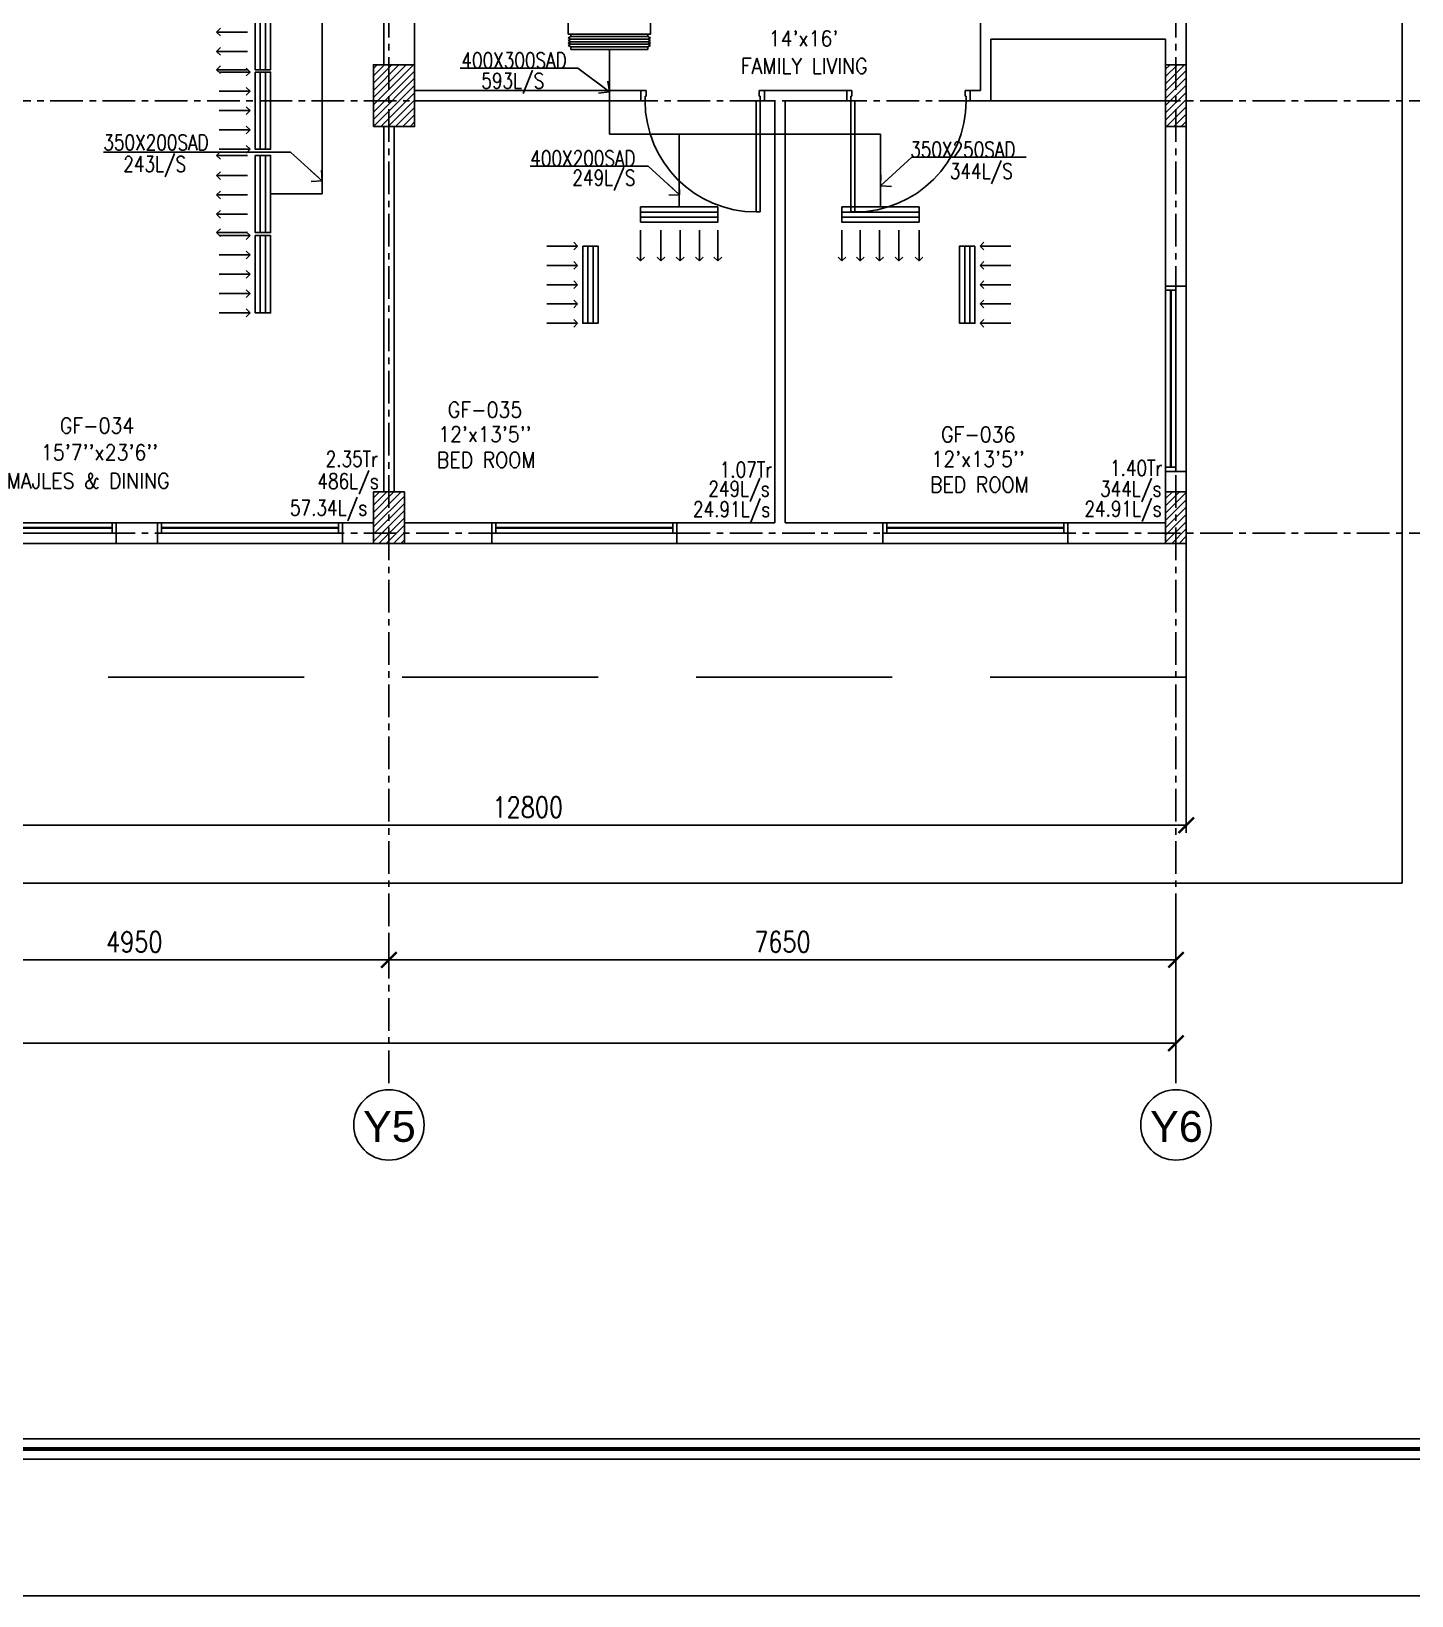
# Model space of a CAD drawing. Header units: millimetres. Extents: x -1288794 to 2153086, y -2701644 to -1335282.
# Drawn here: x 733320 to 746738, y -1519494 to -1504293 of the extents above; entities that cross this region are included whole.
import ezdxf
from ezdxf.enums import TextEntityAlignment as Align

# ---------------------------------------------------------------- set-up
doc = ezdxf.new("R2010")
doc.units = ezdxf.units.MM
doc.header["$LTSCALE"] = 100
doc.header["$PDMODE"] = 34
doc.linetypes.add('CENTER', pattern=[50.800000000000004, 31.75, -6.349999999999999, 6.349999999999999, -6.349999999999999])
doc.linetypes.add('DASHED2', pattern=[9.524999999999999, 6.349999999999999, -3.174999999999999])
for name, color, linetype in [('A-ANNO-DIMS', 1, 'Continuous'), ('A-ANNO-SYMB', 33, 'Continuous'), ('A-ANNO-TEXT', 8, 'Continuous'), ('A-AREA', 8, 'CENTER'), ('A-DOOR', 4, 'Continuous'), ('A-FLOR-OVHD', 4, 'DASHED2'), ('A-FLOR-SPCL', 8, 'Continuous'), ('A-GLAZ', 5, 'Continuous'), ('A-GRID', 253, 'CENTER'), ('A-WALL-FULL', 8, 'Continuous'), ('AC-SAD', 3, 'Continuous'), ('AC-SAD TEXT', 3, 'Continuous'), ('AC-UNIT', 5, 'Continuous'), ('LOGO LINE', 7, 'Continuous'), ('LOGO1LINE', 7, 'Continuous'), ('RETURN GRILL RIGHT', 1, 'Continuous'), ('S-COL- HACT.', 9, 'Continuous'), ('S-COL.', 8, 'Continuous'), ('SUPPLY GRILL RIGHT', 3, 'Continuous'), ('WALL', 42, 'Continuous')]:
    doc.layers.add(name, color=color, linetype=linetype)
doc.styles.add('ROMANS', font='romans.shx', dxfattribs={"width": 0.8})
doc.styles.add('SANSSERIF', font='sas_____.pfb')
doc.styles.add('SIMPLEX', font='simplex.shx', dxfattribs={"width": 0.8})
doc.dimstyles.new('100 of DIM2', dxfattribs={"dimscale": 0, "dimtxt": 200, "dimasz": 150, "dimexe": 75, "dimexo": 200, "dimgap": 75, "dimtad": 1, "dimdec": 0, "dimrnd": 5, "dimzin": 0, "dimdsep": 46, "dimtxsty": 'ROMANS', "dimblk": 'ARCHTICK', "dimcen": 100, "dimclrd": 94, "dimclre": 94, "dimclrt": 2, "dimadec": 0, "dimazin": 0, "dimtfac": 1, "dimtdec": 0, "dimtofl": 0, "dimtmove": 2, "dimatfit": 3, "dimldrblk": 'OPEN90', "dimfxl": 75, "dimtolj": 1, "dimtzin": 0, "dimarcsym": 0})
pattern_1 = [(45, (1840901.616707192, -1109556.6492245), (-35.35533905932737, 35.35533905932738), [])]

# ---------------------------------------------------------------- blocks, each defined once
blk = doc.blocks.new('D-120-R1')
for p, q in [((-80.00000000005821, 1180.000000000058), (-40.00000000005821, 1180.000000000058)), ((-80.00000000005821, 1180.000000000029), (-80, 100.0000000000291)), ((-40.00000000005821, 1180.000000000058), (-40, 55.0000000000291)), ((-1200, 100), (-1160, 100)), ((-1200, 100), (-1200, -5.82077e-11)), ((-1160, 100), (-1160, 54.9999999999709)), ((-1160, 54.9999999999709), (-1150, 55)), ((-1150, 55), (-1150, -5.82077e-11)), ((-80, 100.0000000000291), (0, 100.0000000000582)), ((-50, 55.0000000000291), (-40, 55.0000000000291)), ((-50, 55.0000000000291), (-50, 0)), ((-50, 0), (0, 0)), ((0, 100.0000000000582), (0, 0)), ((-1200, -5.82077e-11), (-1150, -5.82077e-11))]:
    blk.add_line(p, q)
at = {"linetype": 'Continuous'}
blk.add_arc((-80, 100.0000000000291), 1080, 90.00000000000308, 180.0000000000015, dxfattribs=at)
blk = doc.blocks.new('W-180')
for p, q in [((1800, 100.000000000007), (0, 100)), ((1800, 6.9917e-12), (0, 0)), ((40, 0), (40, 100)), ((1759.999999999854, 100.0000000000064), (1760, 7.5318e-12))]:
    blk.add_line(p, q)
at = {"linetype": 'Continuous'}
for p, q in [((1759.999999999923, 53.0000000000036), (40, 52.99999999998624)), ((1759.999999999932, 47.00000000000357), (40, 46.99999999998624))]:
    blk.add_line(p, q, dxfattribs=at)
blk = doc.blocks.new('_ArchTick')
at = {"color": 0, "linetype": 'ByBlock', "const_width": 0.15}
blk.add_lwpolyline([(-0.5, -0.5), (0.5, 0.5)], dxfattribs=at)
blk = doc.blocks.new('*D159')
at = {"layer": 'A-ANNO-DIMS', "color": 94, "lineweight": -2, "ltscale": 3, "transparency": 16777216}
for p, q in [((731846.4336075725, -1513115.295915867), (731846.4336075725, -1513240.295915867)), ((736796.4336075732, -1513115.295915867), (736796.4336075732, -1513240.295915867)), ((731846.4336075725, -1513315.295915867), (736796.4336075732, -1513315.295915867))]:
    blk.add_line(p, q, dxfattribs=at)
at = {"layer": 'Defpoints', "color": 0, "ltscale": 3, "transparency": 16777216}
for p in [(731846.4336075725, -1513315.295915867), (736796.4336075732, -1513315.295915867), (736796.4336075732, -1513315.295915867)]:
    blk.add_point(p, dxfattribs=at)
at = {"layer": 'A-ANNO-DIMS', "color": 94, "lineweight": -2, "ltscale": 3, "transparency": 16777216, "xscale": 150, "yscale": 150, "zscale": 150, "rotation": 180}
blk.add_blockref('_ArchTick', (731846.4336075725, -1513315.295915867), dxfattribs=at)
at = {"layer": 'A-ANNO-DIMS', "color": 94, "lineweight": -2, "ltscale": 3, "transparency": 16777216, "xscale": 150, "yscale": 150, "zscale": 150}
blk.add_blockref('_ArchTick', (736796.4336075732, -1513315.295915867), dxfattribs=at)
at = {"layer": 'A-ANNO-DIMS', "color": 2, "ltscale": 3, "transparency": 16777216, "insert": (734321.4336075728, -1513140.295915867), "char_height": 200, "attachment_point": 5, "style": 'ROMANS'}
blk.add_mtext('\\A1;4950', dxfattribs=at)
blk = doc.blocks.new('_Open90')
at = {"color": 0, "linetype": 'ByBlock', "lineweight": -2}
for p, q in [((0, 0), (-1, 0)), ((-0.5, 0.5), (0, 0)), ((0, 0), (-0.5, -0.5))]:
    blk.add_line(p, q, dxfattribs=at)
blk = doc.blocks.new('*D160')
at = {"layer": 'A-ANNO-DIMS', "color": 94, "lineweight": -2, "ltscale": 3, "transparency": 16777216}
for p, q in [((736796.4336075732, -1513115.295915867), (736796.4336075732, -1513240.295915867)), ((744446.4336075729, -1513115.295915867), (744446.4336075729, -1513240.295915867)), ((736796.4336075732, -1513315.295915867), (744446.4336075729, -1513315.295915867))]:
    blk.add_line(p, q, dxfattribs=at)
at = {"layer": 'Defpoints', "color": 0, "ltscale": 3, "transparency": 16777216}
for p in [(736796.4336075732, -1513315.295915867), (744446.4336075729, -1513315.295915867), (744446.4336075729, -1513315.295915867)]:
    blk.add_point(p, dxfattribs=at)
at = {"layer": 'A-ANNO-DIMS', "color": 94, "lineweight": -2, "ltscale": 3, "transparency": 16777216, "xscale": 150, "yscale": 150, "zscale": 150, "rotation": 180}
blk.add_blockref('_ArchTick', (736796.4336075732, -1513315.295915867), dxfattribs=at)
at = {"layer": 'A-ANNO-DIMS', "color": 94, "lineweight": -2, "ltscale": 3, "transparency": 16777216, "xscale": 150, "yscale": 150, "zscale": 150}
blk.add_blockref('_ArchTick', (744446.4336075729, -1513315.295915867), dxfattribs=at)
at = {"layer": 'A-ANNO-DIMS', "color": 2, "ltscale": 3, "transparency": 16777216, "insert": (740621.433607573, -1513140.295915867), "char_height": 200, "attachment_point": 5, "style": 'ROMANS'}
blk.add_mtext('\\A1;7650', dxfattribs=at)
blk = doc.blocks.new('*D161')
at = {"layer": 'A-ANNO-DIMS', "color": 94, "lineweight": -2, "ltscale": 3, "transparency": 16777216}
for p, q in [((718946.4336075729, -1512974.816156951), (718946.4336075729, -1514200.47677744)), ((744446.4336075732, -1512974.816156951), (744446.4336075732, -1514200.47677744)), ((718946.4336075729, -1514125.47677744), (744446.4336075732, -1514125.47677744))]:
    blk.add_line(p, q, dxfattribs=at)
at = {"layer": 'Defpoints', "color": 0, "ltscale": 3, "transparency": 16777216}
for p in [(718946.4336075729, -1512774.816156951), (744446.4336075732, -1512774.816156951), (744446.4336075732, -1514125.47677744)]:
    blk.add_point(p, dxfattribs=at)
at = {"layer": 'A-ANNO-DIMS', "color": 94, "lineweight": -2, "ltscale": 3, "transparency": 16777216, "xscale": 150, "yscale": 150, "zscale": 150, "rotation": 180}
blk.add_blockref('_ArchTick', (718946.4336075729, -1514125.47677744), dxfattribs=at)
at = {"layer": 'A-ANNO-DIMS', "color": 94, "lineweight": -2, "ltscale": 3, "transparency": 16777216, "xscale": 150, "yscale": 150, "zscale": 150}
blk.add_blockref('_ArchTick', (744446.4336075732, -1514125.47677744), dxfattribs=at)
at = {"layer": 'A-ANNO-DIMS', "color": 2, "ltscale": 3, "transparency": 16777216, "insert": (731696.433607573, -1513950.47677744), "char_height": 200, "attachment_point": 5, "style": 'ROMANS'}
blk.add_mtext('\\A1;25500', dxfattribs=at)
blk = doc.blocks.new('*D162')
at = {"layer": 'A-ANNO-DIMS', "color": 94, "linetype": 'Continuous', "lineweight": -2, "ltscale": 3, "transparency": 16777216}
for p, q in [((731746.4336075734, -1509468.634524931), (731746.4336075734, -1512082.622828418)), ((744546.4336075732, -1509468.634524932), (744546.4336075732, -1512082.622828418)), ((744546.4336075732, -1512007.622828418), (731746.4336075734, -1512007.622828418))]:
    blk.add_line(p, q, dxfattribs=at)
at = {"layer": 'Defpoints', "color": 0, "linetype": 'Continuous', "ltscale": 3, "transparency": 16777216}
for p in [(731746.4336075734, -1509268.634524931), (744546.4336075732, -1509268.634524932), (731746.4336075734, -1512007.622828418)]:
    blk.add_point(p, dxfattribs=at)
at = {"layer": 'A-ANNO-DIMS', "color": 94, "linetype": 'Continuous', "lineweight": -2, "ltscale": 3, "transparency": 16777216, "xscale": 150, "yscale": 150, "zscale": 150, "rotation": 180}
blk.add_blockref('_ArchTick', (731746.4336075734, -1512007.622828418), dxfattribs=at)
at = {"layer": 'A-ANNO-DIMS', "color": 94, "linetype": 'Continuous', "lineweight": -2, "ltscale": 3, "transparency": 16777216, "xscale": 150, "yscale": 150, "zscale": 150}
blk.add_blockref('_ArchTick', (744546.4336075732, -1512007.622828418), dxfattribs=at)
at = {"layer": 'A-ANNO-DIMS', "color": 2, "linetype": 'Continuous', "ltscale": 3, "transparency": 16777216, "insert": (738146.4336075733, -1511832.622828418), "char_height": 200, "attachment_point": 5, "style": 'ROMANS'}
blk.add_mtext('\\A1;12800', dxfattribs=at)
blk = doc.blocks.new('A$C44FB0367')
at = {"layer": 'WALL', "ltscale": 30}
h = blk.add_hatch(dxfattribs=at)
h.set_pattern_fill('NET3', color=2, scale=100, style=0)
h.set_pattern_definition([(0, (19935.24582652366, -11666.62654212536), (0, 12.5), []), (59.99999999999999, (19935.24582652366, -11666.62654212536), (-10.82531754730548, 6.250000000000001), []), (120, (19935.24582652366, -11666.62654212536), (-10.82531754730548, -6.249999999999997), [])])
h.paths.add_polyline_path([(775, 250), (775, 275), (25, 275), (25, 250)])
at = {"layer": 'WALL', "color": 5, "ltscale": 30}
for p, q in [((25, 250), (25, 275)), ((25, 275), (775, 275)), ((775, 250), (775, 275))]:
    blk.add_line(p, q, dxfattribs=at)
at = {"layer": 'WALL', "color": 8, "ltscale": 30}
for p, q in [((25, -275), (0, -287.5)), ((0, -287.5), (25, -300)), ((25, -300), (0, -312.5)), ((25, -250), (25, -275)), ((25, -250), (25, -275)), ((25, -275), (775, -275)), ((25, -300), (775, -300)), ((775, -250), (775, -275)), ((775, -275), (800, -287.5)), ((800, -287.5), (775, -300)), ((775, -300), (800, -312.5)), ((0, -312.5), (25, -325)), ((25, -325), (0, -337.5)), ((0, -337.5), (25, -350)), ((25, -350), (0, -362.5)), ((0, -362.5), (25, -375)), ((25, -325), (775, -325)), ((25, -350), (775, -350)), ((25, -375), (775, -375)), ((25, -375), (25, -400)), ((25, -400), (775, -400)), ((800, -312.5), (775, -325)), ((775, -325), (800, -337.5)), ((800, -337.5), (775, -350)), ((775, -350), (800, -362.5)), ((800, -362.5), (775, -375)), ((775, -375), (775, -400))]:
    blk.add_line(p, q, dxfattribs=at)
at = {"layer": 'WALL', "color": 5, "ltscale": 30}
blk.add_lwpolyline([(0, 250), (800, 250), (800, -250), (0, -250)], close=True, dxfattribs=at)
blk = doc.blocks.new('SUPPLY GRILL RIGHT')
at = {"layer": 'SUPPLY GRILL RIGHT'}
for p, q in [((375, 25), (-375, 25)), ((375, -25), (375, 25)), ((375, -25), (-375, -25)), ((375, -75), (375, -25))]:
    blk.add_line(p, q, dxfattribs=at)
blk.add_lwpolyline([(-375, -75), (375, -75), (375, 75), (-375, 75)], close=True, dxfattribs=at)
for points in [[(-375, -450), (-375, -150)], [(-178.5, -450), (-178.5, -150)], [(9, -450), (9, -150)], [(196.5, -450), (196.5, -150)], [(375, -450), (375, -150)]]:
    blk.add_leader(points, dimstyle='100 of DIM2', override={"dimscale": 1, "dimasz": 75, "dimtad": 0, "dimclrd": 0, "dimfxl": 0.2}, dxfattribs=at)
blk = doc.blocks.new('RETURN GRILL RIGHT')
at = {"layer": 'RETURN GRILL RIGHT'}
for p, q in [((375, 25), (-375, 25)), ((375, -25), (-375, -25))]:
    blk.add_line(p, q, dxfattribs=at)
blk.add_lwpolyline([(-375, -75), (375, -75), (375, 75), (-375, 75)], close=True, dxfattribs=at)
for points in [[(-375, -125), (-375, -425)], [(-187.5, -125), (-187.5, -425)], [(0, -125), (0, -425)], [(187.5, -125), (187.5, -425)], [(375, -125), (375, -425)]]:
    blk.add_leader(points, dimstyle='100 of DIM2', override={"dimscale": 1, "dimasz": 75, "dimtad": 0, "dimclrd": 0, "dimfxl": 0.2}, dxfattribs=at)

msp = doc.modelspace()

# ---------------------------------------------------------------- hatches: boundary and pattern name
at = {"layer": 'S-COL- HACT.', "linetype": 'Continuous', "ltscale": 3}
h = msp.add_hatch(dxfattribs=at)
h.set_pattern_fill('ANSI31', color=256, scale=400, style=0)
h.set_pattern_definition(pattern_1)
h.paths.add_polyline_path([(736646.4336075732, -1505218.634524913), (736646.4336075729, -1504618.634524914), (737046.4336075729, -1504618.634524914), (737046.4336075732, -1505218.634524913)])
h = msp.add_hatch(dxfattribs=at)
h.set_pattern_fill('ANSI31', color=256, scale=400, style=0)
h.set_pattern_definition(pattern_1)
h.paths.add_polyline_path([(744346.4336075729, -1505218.634524912), (744346.4336075729, -1504618.634524912), (744546.4336075729, -1504618.634524911), (744546.4336075729, -1505218.634524911)])
h = msp.add_hatch(dxfattribs=at)
h.set_pattern_fill('ANSI31', color=256, scale=400, style=0)
h.set_pattern_definition(pattern_1)
h.paths.add_polyline_path([(736646.4336075732, -1509268.6345249), (736646.4336075732, -1508768.634524899), (736946.4336075732, -1508768.634524899), (736946.4336075732, -1509268.634524899)])
h = msp.add_hatch(dxfattribs=at)
h.set_pattern_fill('ANSI31', color=256, scale=400, style=0)
h.set_pattern_definition(pattern_1)
h.paths.add_polyline_path([(744546.4336075734, -1508768.6345249), (744546.4336075732, -1509268.6345249), (744346.4336075732, -1509268.6345249), (744346.4336075734, -1508768.6345249)])

# ---------------------------------------------------------------- linework, layer by layer
at = {"layer": 'A-ANNO-SYMB', "ltscale": 3}
for centre in [(736796.4336075734, -1514919.146685246), (744446.4336075732, -1514919.146685246)]:
    msp.add_circle(centre, 342.1667493277782, dxfattribs=at)
at = {"layer": 'A-AREA', "ltscale": 15}
for q in [(746646.4336075739, -1469568.634524933), (711546.4336075739, -1512568.634524933)]:
    msp.add_line((746646.4336075739, -1512568.634524933), q, dxfattribs=at)
at = {"layer": 'A-FLOR-OVHD', "ltscale": 3}
msp.add_lwpolyline([(744546.4336075732, -1509268.634524932), (744546.4336075734, -1510568.634524932), (731746.4336075718, -1510568.634524933), (731746.4336075715, -1509268.634524932), (730446.4336075715, -1509268.634524932), (730446.433607572, -1510568.634524932), (726146.4336075715, -1510568.634524933), (726146.4336075715, -1510168.634524932), (724546.4336075715, -1510168.634524932), (724546.4336075715, -1510568.634524932), (717546.4336075743, -1510568.634524933), (717546.4336075739, -1500918.634524894), (716546.4336075727, -1500918.634524894), (716546.4336075727, -1496418.634524863)], dxfattribs=at)
msp.add_lwpolyline([(744546.4336075732, -1509268.634524932), (744546.4336075734, -1510568.634524932), (731746.4336075718, -1510568.634524933), (731746.4336075715, -1509268.634524932), (730446.4336075715, -1509268.634524932), (730446.433607572, -1510568.634524932), (726146.4336075715, -1510568.634524933), (726146.4336075715, -1510168.634524932), (724546.4336075715, -1510168.634524932), (724546.4336075715, -1510568.634524932), (717546.4336075743, -1510568.634524933), (717546.4336075739, -1500918.634524894), (716546.4336075727, -1500918.634524894), (716546.4336075727, -1496418.634524863)], dxfattribs=at)
at = {"layer": 'A-FLOR-SPCL', "ltscale": 3}
msp.add_line((742646.4336075727, -1504968.634524931), (744346.4336075729, -1504968.634524931), dxfattribs=at)
at = {"layer": 'A-GLAZ', "ltscale": 3}
for p, q in [((744546.4336075734, -1506768.634524933), (744546.4336075734, -1508568.634524933)), ((734146.4336075736, -1509268.634524931), (732346.4336075734, -1509268.634524931)), ((736346.4336075736, -1509268.634524941), (734546.4336075734, -1509268.634524942)), ((739596.4336075739, -1509268.634524931), (737796.4336075736, -1509268.634524933)), ((743396.4336075734, -1509268.63452493), (741596.4336075734, -1509268.634524931))]:
    msp.add_line(p, q, dxfattribs=at)
at = {"layer": 'A-GRID', "ltscale": 0.1}
for p, q in [((736796.4336075732, -1466442.619941896), (736796.4336075733, -1514576.979935915)), ((744446.4336075732, -1466442.619941896), (744446.4336075732, -1514576.979935916)), ((707089.2187571604, -1504968.634524933), (750628.8108512757, -1504968.634524933)), ((707089.2187571607, -1509168.634524933), (750628.8108512759, -1509168.634524933))]:
    msp.add_line(p, q, dxfattribs=at)
at = {"layer": 'A-WALL-FULL', "ltscale": 3}
for p, q in [((737046.4336075732, -1504868.634524932), (737046.4336075732, -1501568.634524932)), ((736746.4336075734, -1504618.634524914), (736746.4336075734, -1501868.634524933)), ((744546.4336075732, -1506768.634524933), (744546.4336075729, -1503205.963386495)), ((742546.4336075727, -1504868.634524931), (742546.4336075734, -1503518.634524931)), ((742646.4336075727, -1504968.634524931), (742646.4336075727, -1504368.634524931)), ((742646.4336075725, -1504368.634524931), (744346.4336075727, -1504368.634524931)), ((744346.4336075729, -1506768.634524933), (744346.4336075727, -1504368.634524931)), ((737046.4336075732, -1504868.634524932), (739246.4336075732, -1504868.634524931)), ((739246.4336075729, -1504968.634524931), (739246.4336075732, -1504868.634524931)), ((740446.4336075729, -1504868.634524931), (741246.4336075732, -1504868.634524931)), ((740446.4336075732, -1504968.634524931), (740446.4336075732, -1504868.634524931)), ((741246.4336075732, -1504968.634524931), (741246.4336075732, -1504868.634524931)), ((742446.4336075732, -1504868.634524931), (742546.4336075727, -1504868.634524931)), ((742446.4336075734, -1504968.634524931), (742446.4336075732, -1504868.634524931)), ((737046.4336075732, -1504968.634524932), (739246.4336075729, -1504968.634524931)), ((740446.4336075732, -1504968.634524931), (740546.4336075732, -1504968.634524931)), ((740546.4336075734, -1509068.634524933), (740546.4336075732, -1504968.634524931)), ((740646.4336075732, -1504968.634524931), (741246.4336075732, -1504968.634524931)), ((740646.4336075734, -1509068.634524933), (740646.4336075732, -1504968.634524931)), ((742446.4336075734, -1504968.634524931), (742646.4336075727, -1504968.634524931)), ((736746.4336075734, -1508768.634524932), (736746.4336075734, -1505218.634524913)), ((736846.4336075734, -1508768.634524932), (736846.4336075732, -1505218.634524913)), ((744346.4336075729, -1506768.634524933), (744546.4336075729, -1506768.634524933)), ((744346.4336075736, -1509068.63452493), (744346.4336075732, -1508568.634524933)), ((744346.4336075732, -1508568.634524933), (744546.4336075732, -1508568.634524933)), ((744546.4336075736, -1509268.634524931), (744546.4336075732, -1508568.634524933)), ((734146.4336075736, -1509068.634524932), (734546.4336075734, -1509068.634524931)), ((734146.4336075736, -1509068.634524932), (734146.4336075736, -1509268.634524932)), ((734546.4336075734, -1509068.634524931), (734546.4336075734, -1509268.634524931)), ((736346.4336075734, -1509068.634524931), (736646.4336075734, -1509068.634524931)), ((736346.4336075734, -1509068.634524931), (736346.4336075734, -1509268.634524931)), ((736946.4336075734, -1509068.634524931), (737796.4336075736, -1509068.634524931)), ((737796.4336075736, -1509068.634524931), (737796.4336075736, -1509268.634524931)), ((739596.4336075739, -1509068.634524929), (740546.4336075736, -1509068.634524931)), ((739596.4336075736, -1509068.63452493), (739596.4336075739, -1509268.634524929)), ((740646.4336075736, -1509068.634524931), (741596.4336075734, -1509068.634524931)), ((741596.4336075734, -1509068.634524931), (741596.4336075734, -1509268.634524931)), ((743396.4336075734, -1509068.634524931), (744346.4336075736, -1509068.63452493)), ((743396.4336075734, -1509068.634524931), (743396.4336075734, -1509268.634524931)), ((734146.4336075739, -1509268.634524932), (734546.4336075734, -1509268.634524931)), ((736346.4336075734, -1509268.634524931), (737796.4336075736, -1509268.634524931)), ((739596.4336075739, -1509268.634524929), (741596.4336075734, -1509268.634524931)), ((743396.4336075734, -1509268.634524931), (744546.4336075736, -1509268.634524931))]:
    msp.add_line(p, q, dxfattribs=at)
at = {"layer": 'A-WALL-FULL', "linetype": 'Continuous', "ltscale": 3}
for p, q in [((736646.4336075732, -1505218.634524913), (736646.433607573, -1504618.634524914)), ((736646.433607573, -1504618.634524914), (736746.4336075734, -1504618.634524945)), ((737046.4336075732, -1505218.634524913), (737046.4336075732, -1504968.634524932)), ((736746.4336075734, -1505218.634524913), (736646.4336075732, -1505218.634524913)), ((736846.4336075732, -1505218.634524945), (737046.4336075732, -1505218.634524913)), ((736646.4336075734, -1509068.634524931), (736646.4336075734, -1508768.634524932)), ((736646.4336075734, -1508768.634524932), (736746.4336075734, -1508768.634524932)), ((736846.4336075734, -1508768.6345249), (736946.4336075734, -1508768.634524932)), ((736946.4336075734, -1508768.634524932), (736946.4336075734, -1509068.634524931))]:
    msp.add_line(p, q, dxfattribs=at)
at = {"layer": 'AC-SAD'}
for p, q in [((736146.433607574, -1505873.634524842), (736146.433607574, -1503260.775050678)), ((738939.1656141697, -1504469.29305612), (738939.1656141697, -1505293.007981598)), ((738939.1656141697, -1505293.007981598), (741574.5955417298, -1505293.007981598)), ((739618.2716734172, -1505998.886453524), (739618.2716734171, -1505293.007981598)), ((741574.5955417298, -1505998.88645352), (741574.5955417298, -1505293.007981598)), ((735646.433607574, -1505873.634524842), (736146.433607574, -1505873.634524842))]:
    msp.add_line(p, q, dxfattribs=at)
at = {"layer": 'LOGO LINE'}
msp.add_lwpolyline([(773082.6083287059, -1519493.868387987), (694324.5726144202, -1519493.868387987), (694324.5726144202, -1463806.368387987), (773082.6083287059, -1463806.368387987)], close=True, dxfattribs=at)
at = {"layer": 'LOGO1LINE'}
for points in [[(771756.7154715629, -1518167.975530844), (695650.465471563, -1518167.975530844), (695650.465471563, -1465132.261245129), (771756.7154715629, -1465132.261245129)], [(761448.0167498032, -1517969.091602272), (695849.3494001345, -1517969.091602272), (695849.3494001345, -1465331.145173701), (761448.0167498032, -1465331.145173701)]]:
    msp.add_lwpolyline(points, close=True, dxfattribs=at)
at = {"layer": 'LOGO1LINE', "const_width": 39.77678571428572}
msp.add_lwpolyline([(771657.2735072772, -1518068.533566558), (695749.9074358487, -1518068.533566558), (695749.9074358487, -1465231.703209415), (771657.2735072772, -1465231.703209415)], close=True, dxfattribs=at)
at = {"layer": 'S-COL.', "linetype": 'Continuous', "ltscale": 3}
for points in [[(736646.4336075732, -1505218.634524945), (736646.4336075729, -1504618.634524945), (737046.4336075729, -1504618.634524945), (737046.4336075732, -1505218.634524945)], [(736646.4336075732, -1505218.634524913), (736646.4336075729, -1504618.634524914), (737046.4336075729, -1504618.634524914), (737046.4336075732, -1505218.634524913)], [(736646.4336075732, -1505218.634524913), (736646.4336075729, -1504618.634524914), (737046.4336075729, -1504618.634524914), (737046.4336075732, -1505218.634524913)], [(744346.4336075729, -1505218.634524943), (744346.4336075729, -1504618.634524943), (744546.4336075729, -1504618.634524943), (744546.4336075729, -1505218.634524943)], [(744346.4336075729, -1505218.634524912), (744346.4336075729, -1504618.634524912), (744546.4336075729, -1504618.634524911), (744546.4336075729, -1505218.634524911)], [(744346.4336075729, -1505218.634524912), (744346.4336075729, -1504618.634524912), (744546.4336075729, -1504618.634524911), (744546.4336075729, -1505218.634524911)], [(736646.4336075732, -1509268.634524931), (736646.4336075732, -1508768.634524931), (736946.4336075732, -1508768.634524931), (736946.4336075732, -1509268.634524931)], [(736646.4336075732, -1509268.6345249), (736646.4336075732, -1508768.634524899), (736946.4336075732, -1508768.634524899), (736946.4336075732, -1509268.634524899)], [(736646.4336075732, -1509268.6345249), (736646.4336075732, -1508768.634524899), (736946.4336075732, -1508768.634524899), (736946.4336075732, -1509268.634524899)], [(744546.4336075734, -1508768.634524931), (744546.4336075732, -1509268.634524931), (744346.4336075732, -1509268.634524932), (744346.4336075734, -1508768.634524932)], [(744546.4336075734, -1508768.6345249), (744546.4336075732, -1509268.6345249), (744346.4336075732, -1509268.6345249), (744346.4336075734, -1508768.6345249)], [(744546.4336075734, -1508768.6345249), (744546.4336075732, -1509268.6345249), (744346.4336075732, -1509268.6345249), (744346.4336075734, -1508768.6345249)]]:
    msp.add_lwpolyline(points, close=True, dxfattribs=at)

# ---------------------------------------------------------------- block references
at = {"layer": 'A-DOOR', "ltscale": 3, "xscale": -1, "rotation": 180}
msp.add_blockref('D-120-R1', (740446.4336075732, -1504868.634524931), dxfattribs=at)
at = {"layer": 'A-DOOR', "ltscale": 3, "rotation": 180}
msp.add_blockref('D-120-R1', (741246.4336075732, -1504868.634524931), dxfattribs=at)
at = {"layer": 'A-GLAZ', "ltscale": 3, "xscale": -1}
for p, rotation in [((744346.4336075725, -1508568.634524932), 270), ((732346.4336075736, -1509068.63452493), 180), ((734546.4336075736, -1509068.634524941), 180), ((737796.4336075736, -1509068.634524932), 180), ((741596.4336075734, -1509068.63452493), 180)]:
    msp.add_blockref('W-180', p, dxfattribs=dict(at, rotation=rotation))
at = {"layer": 'AC-UNIT', "color": 6, "ltscale": 30}
msp.add_blockref('A$C44FB0367', (738539.1656141697, -1504069.29305612), dxfattribs=at)
at = {"layer": 'RETURN GRILL RIGHT', "rotation": 270}
for p in [(735571.433607574, -1505063.634524842), (735571.433607574, -1506653.634524842), (738755.2581427136, -1506754.852662003)]:
    msp.add_blockref('RETURN GRILL RIGHT', p, dxfattribs=at)
at = {"layer": 'RETURN GRILL RIGHT', "xscale": -1, "rotation": 89.99999999977874}
msp.add_blockref('RETURN GRILL RIGHT', (742417.9058793383, -1506754.852662), dxfattribs=at)
at = {"layer": 'SUPPLY GRILL RIGHT', "rotation": 270}
for p in [(735571.433607574, -1504291.592726339), (735571.433607574, -1505873.634524842)]:
    msp.add_blockref('SUPPLY GRILL RIGHT', p, dxfattribs=at)
at = {"layer": 'SUPPLY GRILL RIGHT'}
msp.add_blockref('SUPPLY GRILL RIGHT', (739618.2716734172, -1506073.886453614), dxfattribs=at)
at = {"layer": 'SUPPLY GRILL RIGHT', "xscale": -1, "rotation": 359.9999999997788}
msp.add_blockref('SUPPLY GRILL RIGHT', (741574.5955417296, -1506073.886453612), dxfattribs=at)

# ---------------------------------------------------------------- texts
at = {"layer": 'A-ANNO-TEXT', "style": 'ROMANS', "width": 0.9}
for s, p in [("14'x16'", (740488.0095666844, -1504437.611196813)), ('FAMILY LIVING', (740217.9068590393, -1504705.142092214)), ('GF-035', (737369.4816594229, -1508044.757516999)), ('GF-034', (733598.405019473, -1508199.514406688)), ("12'x13'5''", (737275.1206844394, -1508283.452367484)), ('GF-036', (742163.5597716379, -1508284.691786132)), ("15'7''x23'6''", (733414.174846871, -1508459.210155401)), ('BED ROOM', (737262.3100645811, -1508533.046421173)), ("12'x13'5''", (742069.1987966544, -1508523.386636616)), ('MAJLES & DINING', (733080.3989426559, -1508735.377138025)), ('BED ROOM', (742056.388176796, -1508772.980690306))]:
    msp.add_text(s, height=150, dxfattribs=at).set_placement(p)
at = {"layer": 'A-ANNO-TEXT', "style": 'SANSSERIF'}
for s, p in [('Y5', (736801.0355866868, -1515083.72994375)), ('Y6', (744451.0355866866, -1515083.72994375))]:
    msp.add_text(s, height=300, dxfattribs=at).set_placement(p, align=Align.CENTER)
at = {"layer": 'AC-SAD TEXT', "style": 'SIMPLEX', "width": 0.8}
for s, p in [('400X300SAD', (737501.2810377633, -1504649.850472057)), ('593L/S', (737694.6896373393, -1504848.685365725)), ('350X200SAD', (734020.6805068009, -1505448.094300779)), ('350X250SAD', (741863.5664204997, -1505516.523241645)), ('243L/S', (734214.0891063769, -1505657.511546591)), ('400X200SAD', (738170.599887503, -1505602.276067748)), ('249L/S', (738579.7283481281, -1505790.528609273)), ('344L/S', (742248.7292494952, -1505725.940487457)), ('2.35Tr', (736181.518240339, -1508523.353997168)), ('1.07Tr', (740012.019633352, -1508627.20570182)), ('1.40Tr', (743805.820255078, -1508611.386016339)), ('486L/s', (736101.6219782598, -1508738.968805341)), ('249L/s', (739901.4625096729, -1508812.528857424)), ('344L/s', (743709.1567946076, -1508813.330981523)), ('57.34L/s', (735835.0479290083, -1508997.968806908)), ('24.91L/s', (739752.0620218744, -1509011.973556082)), ('24.91L/s', (743556.7391908085, -1509007.104254139))]:
    msp.add_text(s, height=150, dxfattribs=at).set_placement(p)

# ---------------------------------------------------------------- dimensions: what is measured, and where the dimension line sits
at = {"layer": 'A-ANNO-DIMS', "linetype": 'Continuous', "ltscale": 3}
dim = msp.add_linear_dim(base=(731746.4336075734, -1512007.622828418), p1=(744546.4336075732, -1509268.634524932), p2=(731746.4336075734, -1509268.634524931), dimstyle='100 of DIM2', override={"dimscale": 1}, dxfattribs=at)
dim.commit()
dim.dimension.update_dxf_attribs({"geometry": '*D162', "text_midpoint": (738146.4336075733, -1511832.622828418)})
at = {"layer": 'A-ANNO-DIMS', "ltscale": 3}
for base, p1, p2, picture, middle in [((744446.4336075732, -1514125.47677744), (718946.4336075729, -1512774.816156951), (744446.4336075732, -1512774.816156951), '*D161', (731696.433607573, -1513950.47677744)), ((736796.4336075732, -1513315.295915867), (731846.4336075725, -1513315.295915867), (736796.4336075732, -1513315.295915867), '*D159', (734321.4336075728, -1513140.295915867)), ((744446.4336075729, -1513315.295915867), (736796.4336075732, -1513315.295915867), (744446.4336075729, -1513315.295915867), '*D160', (740621.433607573, -1513140.295915867))]:
    dim = msp.add_linear_dim(base=base, p1=p1, p2=p2, dimstyle='100 of DIM2', override={"dimscale": 1}, dxfattribs=at)
    dim.commit()
    dim.dimension.update_dxf_attribs({"geometry": picture, "text_midpoint": middle})

# ---------------------------------------------------------------- leaders
at = {"layer": 'AC-SAD TEXT'}
for points in [[(738939.1656141697, -1504881.150518859), (738633.9834613228, -1504649.850472057), (737487.6205777151, -1504649.850472057)], [(736146.4487433896, -1505747.455301202), (735841.2665905427, -1505468.890596361), (734020.680506801, -1505468.890596361)], [(741574.5955417298, -1505795.087946486), (741879.7776945767, -1505516.523241645), (742989.5237515171, -1505516.523241645)], [(739622.1449239575, -1505880.840772589), (739316.9627711107, -1505602.276067748), (738170.599887503, -1505602.276067748)]]:
    msp.add_leader(points, dimstyle='100 of DIM2', override={"dimscale": 1, "dimtad": 0, "dimfxl": 0.2}, dxfattribs=at)

doc.saveas('drawing.dxf')
